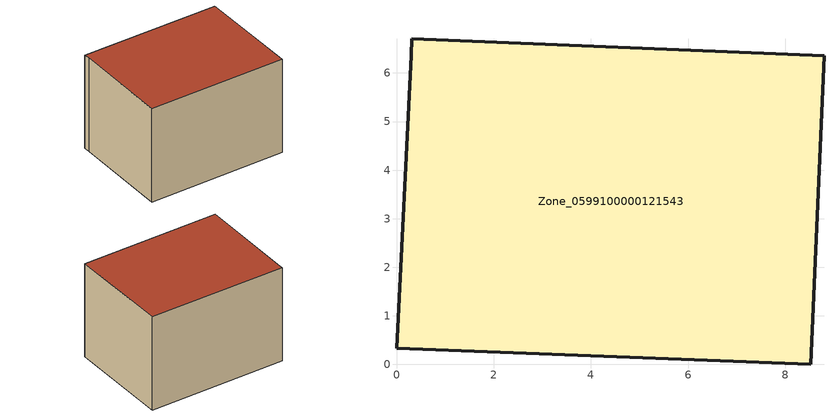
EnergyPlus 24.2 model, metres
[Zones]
Zone_0599100000121543
 floor ground (C_G): 0.31,6.71 8.8,6.35 8.52,0 0,0.33 0.31,6.36 z1.53
 wall outside (C_F): 8.52,0 8.8,6.35 0.31,6.71 0.31,6.36 0,0.33 8.52,0 z1.53:7.51
 roof outside (C_R): 8.8,6.35 0.31,6.71 0.31,6.36 0,0.33 8.52,0 z7.51
[BUILDING]
Pand.0599100000121543: North Axis=0; Terrain=City; Loads Convergence Tolerance Value=0.04; Temperature Convergence Tolerance Value=0.4; Solar Distribution=FullExterior; Maximum Number of Warmup Days=25; Minimum Number of Warmup Days=1
[Site:Location]
Rotterdam.The.Hague.AP_ZH_NLD Design_Conditions: Latitude=51.96; Longitude=4.45; Time Zone=1; Elevation=-4.5
[SITE:GROUNDTEMPERATURE:BUILDINGSURFACE]
18, 18, 18, 18, 18, 18, 18, 18, 18, 18, 18, 18
[MATERIAL] Thermal Absorptance=0.9; Solar Absorptance=0.7; Visible Absorptance=0.7
Name | Roughness | Thickness | Conductivity | Density | Specific Heat
G.TC.1946-1964 | MediumSmooth | 0.15 | 1 | 540 | 1210
F.TC.1946-1964 | Rough | 0.3 | 0.857143 | 1920 | 840
R.TC.1946-1964 | MediumRough | 0.2 | 0.235294 | 1500 | 1000
[CONSTRUCTION]
C_G: G.TC.1946-1964
C_F: F.TC.1946-1964
C_R: R.TC.1946-1964
[ZONE]
Zone_0599100000121543: Type=1; Multiplier=1; Ceiling Height=Autocalculate; Volume=Autocalculate; Floor Area=autocalculate; Part of Total Floor Area=Yes
[ZONEINFILTRATION:DESIGNFLOWRATE]
Infil_Zone_0599100000121543: Zone or ZoneList or Space or SpaceList=Zone_0599100000121543; Schedule=AlwaysOn; Design Flow Rate Calculation Method=Flow/Area; Flow Rate per Floor Area=0.003; Constant Term Coefficient=1; Temperature Term Coefficient=0; Velocity Term Coefficient=0; Velocity Squared Term Coefficient=0
[HVACTEMPLATE:ZONE:IDEALLOADSAIRSYSTEM]
Zone_0599100000121543: Maximum Heating Supply Air Temperature=50; Minimum Cooling Supply Air Temperature=13; Maximum Heating Supply Air Humidity Ratio=0.0156; Minimum Cooling Supply Air Humidity Ratio=0.0077; Heating Limit=NoLimit; Cooling Limit=NoLimit; Dehumidification Control Type=ConstantSensibleHeatRatio; Cooling Sensible Heat Ratio=0.7; Dehumidification Setpoint=60; Humidification Control Type=None; Humidification Setpoint=30; Outdoor Air Method=None; Outdoor Air Flow Rate per Person=0.00944; Outdoor Air Flow Rate per Zone Floor Area=0; Outdoor Air Flow Rate per Zone=0; Demand Controlled Ventilation Type=None; Outdoor Air Economizer Type=NoEconomizer; Heat Recovery Type=None; Sensible Heat Recovery Effectiveness=0.7; Latent Heat Recovery Effectiveness=0.65
[ZONECONTROL:THERMOSTAT]
ThermostatControl_Zone_0599100000121543: Zone or ZoneList=Zone_0599100000121543; Control Type Schedule=DualSetpointControlType; Control 1=Thermostat_Zone_0599100000121543; Temperature Difference Between Cutout And Setpoint=0
[THERMOSTATSETPOINT:DUALSETPOINT]
Thermostat_Zone_0599100000121543: Heating Setpoint Temperature Schedule=HeatingSetpoint_Zone_0599100000121543; Cooling Setpoint Temperature Schedule=CoolingSetpoint_Zone_0599100000121543
[SCHEDULE:COMPACT]
HeatingSetpoint_Zone_0599100000121543: Through: 12/31, For: AllDays, Until: 24:00, 21
CoolingSetpoint_Zone_0599100000121543: Through: 12/31, For: AllDays, Until: 24:00, 24
DualSetpointControlType: Through: 12/31, For: AllDays, Until: 24:00, 4
AlwaysOn: Through: 12/31, For: AllDays, Until: 24:00, 1
